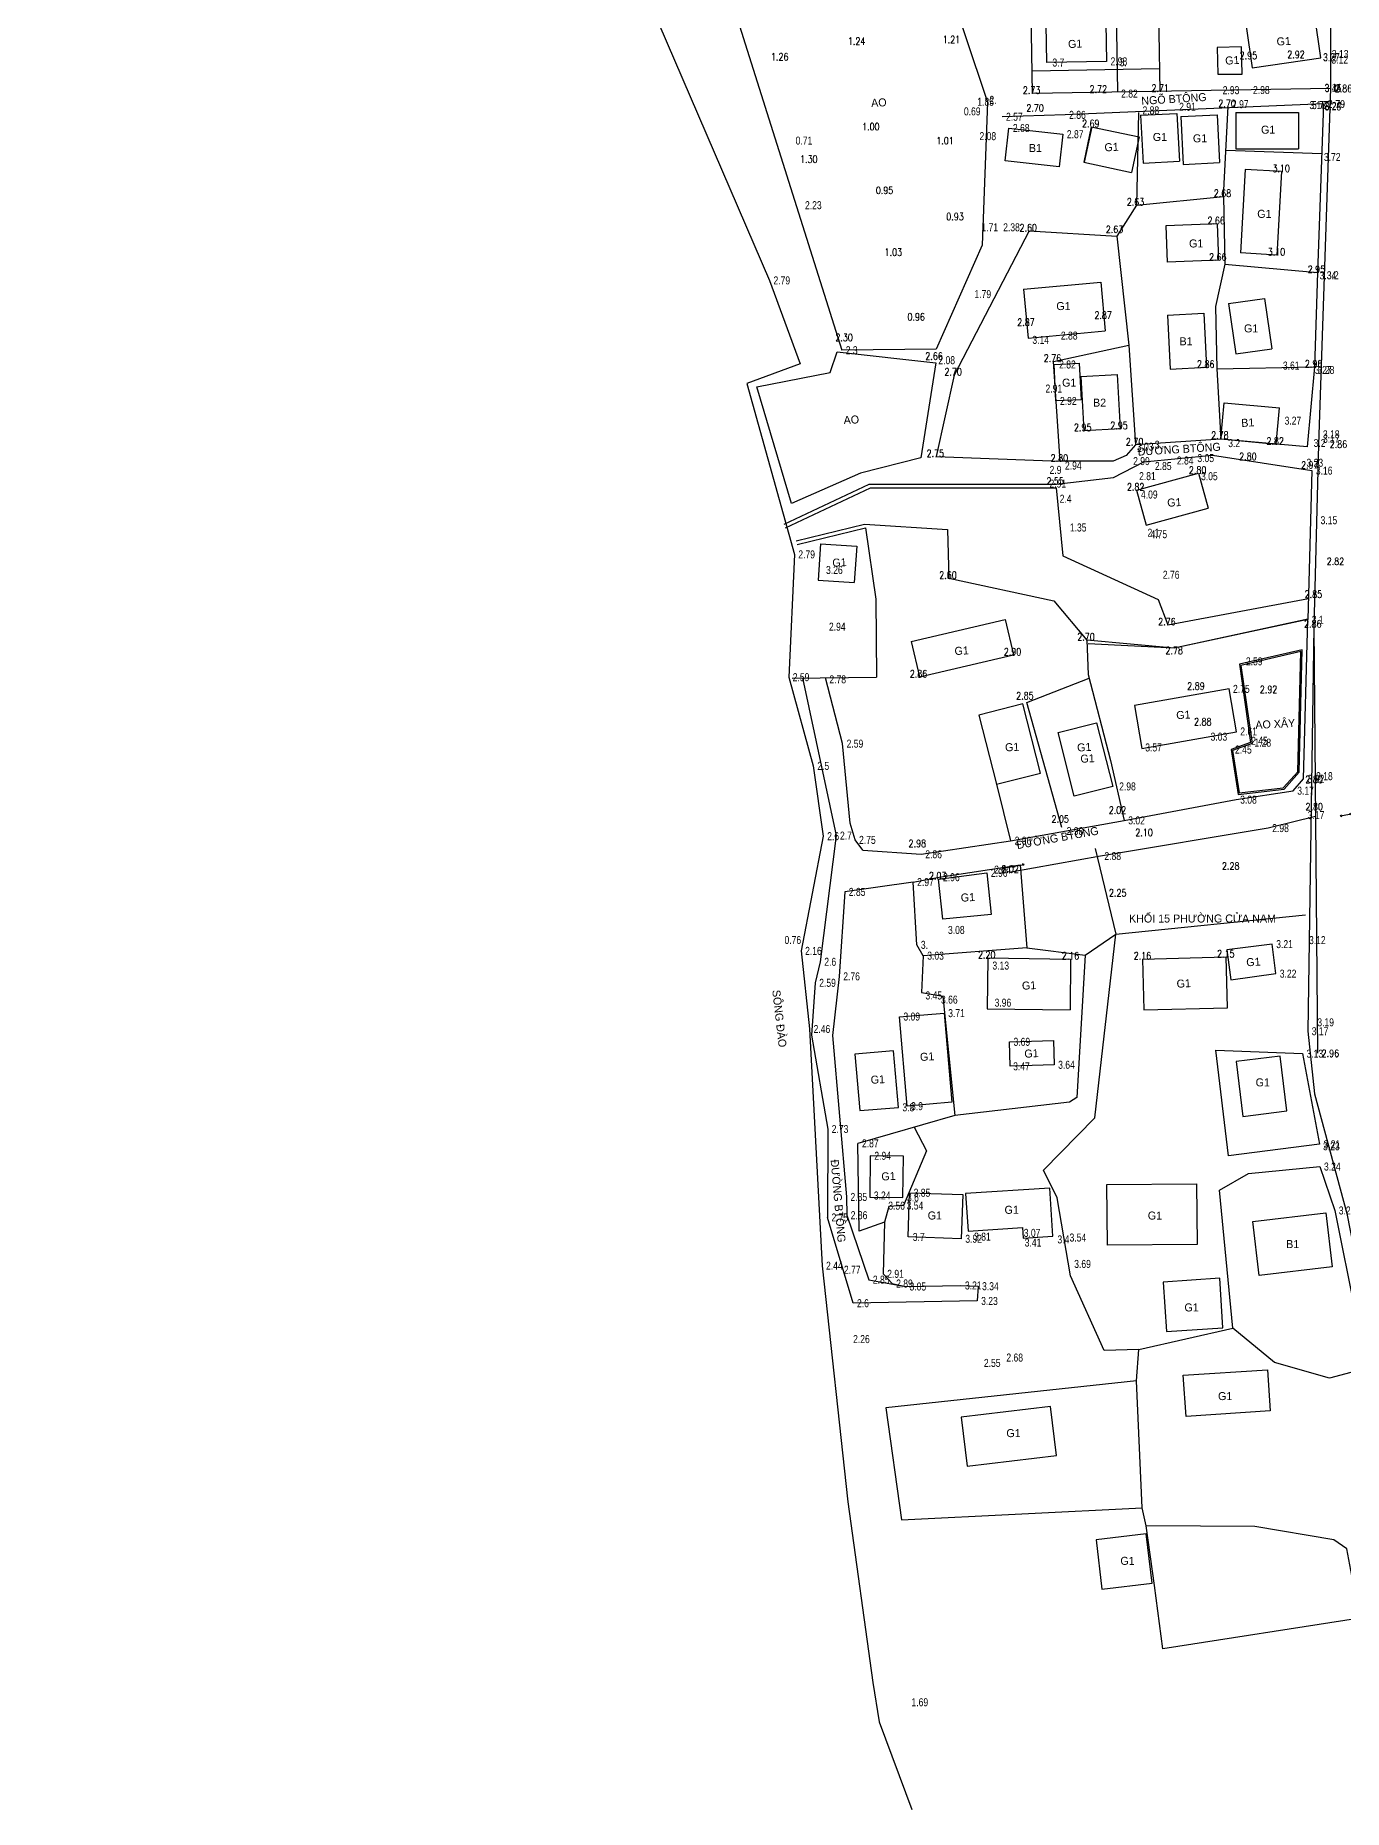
# Model space of a CAD drawing. Header units: metres. Extents: x 568068 to 569216, y 2065829 to 2066671.
# Drawn here: x 568085.4 to 568265.3, y 2065829.4 to 2066073.3 of the extents above; entities that cross this region are included whole.
import ezdxf

# ---------------------------------------------------------------- set-up
doc = ezdxf.new("R2010")
doc.units = ezdxf.units.M
doc.layers.add('neS', color=250, linetype='TUONG_XAY')
doc.styles.add('COS', font='vnsimli.shx', dxfattribs={"width": 0.8, "height": 1.1})
doc.styles.add('DIADANH1', font='VHAVAN.TTF', dxfattribs={"height": 2.3})
doc.linetypes.add('BOCAY', pattern='A,3,-3,3,-1.5,[133,ltypeshp.shx,S=0.8,R=0,X=-0.8,Y=0],-0.8,-0.8', length=12.1)
doc.linetypes.add('TAL_N_P', pattern='A,0.5,[130,ltypeshp.shx,S=0.25,R=0,X=0,Y=-0.25],1,[130,ltypeshp.shx,S=0.5,R=0,X=0,Y=-0.5],0.5', length=2)
doc.linetypes.add('TAL_N_T', pattern='A,0.5,[130,ltypeshp.shx,S=0.25,R=0,X=0,Y=0.25],1,[130,ltypeshp.shx,S=0.5,R=0,X=0,Y=0.5],0.5', length=2)
doc.linetypes.add('TUONG_XAY', pattern='A,0.1,[130,ltypeshp.shx,S=0.15,R=-90,X=0,Y=0.12],0.05,[130,ltypeshp.shx,S=0.15,R=-90,X=-0.05,Y=0.24],0.01,[130,ltypeshp.shx,S=0.12,R=0,X=0.09,Y=0.12],0.01,[130,ltypeshp.shx,S=0.12,R=0,X=-0.22,Y=0.12],2.4', length=2.57)
doc.linetypes.add('TUONGXAY', pattern='A,2,-0.8,[132,ltypeshp.shx,S=0.8,R=0,X=-0.8,Y=0],-0.8,8', length=11.6)

# ---------------------------------------------------------------- blocks, each defined once
blk = doc.blocks.new('QA1CD')
at = {"layer": 'neS', "linetype": 'Continuous'}
for p, q in [((-30, 0), (-26, 2.4)), ((-30, 0), (30, 0)), ((-30, 0), (-26, -2.4)), ((30, 0), (26, 2.4)), ((30, 0), (26, -2.4))]:
    blk.add_line(p, q, dxfattribs=at)
blk.add_circle((0, 0), 2.5, dxfattribs=at)

msp = doc.modelspace()

# ---------------------------------------------------------------- linework, layer by layer
at = {"layer": 'neS'}
for p, q in [((568263.39, 2066109.01), (568263.48, 2066066.02)), ((568263.48, 2066066.02), (568261.8, 2066017.07)), ((568263.48, 2066066.02), (568261.8, 2066017.07)), ((568237.35, 2066062.34), (568237.68, 2066055.76)), ((568242.35, 2066062.59), (568242.68, 2066056.01)), ((568242.86, 2066062.15), (568243.19, 2066055.57)), ((568247.86, 2066062.4), (568248.19, 2066055.82)), ((568250.43, 2066062.7), (568259.08, 2066062.7)), ((568250.43, 2066062.7), (568259.08, 2066062.7)), ((568230.57, 2066060.76), (568237.15, 2066059.35)), ((568230.57, 2066060.76), (568237.15, 2066059.35)), ((568250.43, 2066057.7), (568259.08, 2066057.7)), ((568250.43, 2066057.7), (568259.08, 2066057.7)), ((568229.53, 2066055.88), (568236.11, 2066054.47)), ((568229.53, 2066055.88), (568236.11, 2066054.47)), ((568251.74, 2066054.88), (568251.09, 2066043.4)), ((568251.74, 2066054.88), (568251.09, 2066043.4)), ((568256.73, 2066054.6), (568251.74, 2066054.88)), ((568256.73, 2066054.6), (568251.74, 2066054.88)), ((568256.73, 2066054.6), (568256.09, 2066043.12)), ((568256.73, 2066054.6), (568256.09, 2066043.12)), ((568247.86, 2066047.42), (568248.08, 2066042.42)), ((568247.86, 2066047.42), (568248.08, 2066042.42)), ((568240.8, 2066047.11), (568241.02, 2066042.12)), ((568240.8, 2066047.11), (568241.02, 2066042.12)), ((568256.09, 2066043.12), (568251.09, 2066043.4)), ((568256.09, 2066043.12), (568251.09, 2066043.4)), ((568221.25, 2066038.41), (568231.87, 2066039.4)), ((568221.25, 2066038.41), (568221.87, 2066031.7)), ((568231.87, 2066039.4), (568232.49, 2066032.69)), ((568241.04, 2066034.87), (568246.04, 2066035.12)), ((568241.04, 2066034.87), (568246.04, 2066035.12)), ((568246.04, 2066035.12), (568246.42, 2066027.68)), ((568246.04, 2066035.12), (568246.42, 2066027.68)), ((568249.44, 2066036.44), (568254.39, 2066037.15)), ((568249.44, 2066036.44), (568254.39, 2066037.15)), ((568249.44, 2066036.44), (568250.44, 2066029.52)), ((568249.44, 2066036.44), (568250.44, 2066029.52)), ((568254.39, 2066037.15), (568255.39, 2066030.22)), ((568254.39, 2066037.15), (568255.39, 2066030.22)), ((568221.87, 2066031.7), (568232.49, 2066032.69)), ((568241.04, 2066034.87), (568241.42, 2066027.43)), ((568241.04, 2066034.87), (568241.42, 2066027.43)), ((568250.44, 2066029.52), (568255.39, 2066030.22)), ((568250.44, 2066029.52), (568255.39, 2066030.22)), ((568229.14, 2066026.43), (568234.14, 2066026.69)), ((568229.14, 2066026.43), (568234.14, 2066026.69)), ((568229.14, 2066026.43), (568229.52, 2066018.99)), ((568229.14, 2066026.43), (568229.52, 2066018.99)), ((568234.14, 2066026.69), (568234.52, 2066019.25)), ((568234.14, 2066026.69), (568234.52, 2066019.25)), ((568241.42, 2066027.43), (568246.42, 2066027.68)), ((568241.42, 2066027.43), (568246.42, 2066027.68)), ((568248.38, 2066017.83), (568248.84, 2066022.8)), ((568248.38, 2066017.83), (568248.84, 2066022.8)), ((568248.84, 2066022.8), (568256.46, 2066022.1)), ((568248.84, 2066022.8), (568256.46, 2066022.1)), ((568256, 2066017.12), (568256.46, 2066022.1)), ((568256, 2066017.12), (568256.46, 2066022.1)), ((568229.52, 2066018.99), (568234.52, 2066019.25)), ((568229.52, 2066018.99), (568234.52, 2066019.25)), ((568248.38, 2066017.83), (568256, 2066017.12)), ((568248.38, 2066017.83), (568256, 2066017.12)), ((568261.8, 2066017.07), (568261.15, 2065991.98)), ((568261.8, 2066017.07), (568261.15, 2065991.98)), ((568236.8, 2066010.8), (568245.32, 2066013.12)), ((568236.8, 2066010.8), (568245.32, 2066013.12)), ((568238.12, 2066005.98), (568246.64, 2066008.3)), ((568238.12, 2066005.98), (568246.64, 2066008.3)), ((568193.33, 2066003.4), (568198.31, 2066003.07)), ((568193.33, 2066003.4), (568198.31, 2066003.07)), ((568193, 2065998.42), (568197.98, 2065998.08)), ((568193, 2065998.42), (568197.98, 2065998.08)), ((568205.79, 2065989.99), (568218.74, 2065993.02)), ((568205.79, 2065989.99), (568218.74, 2065993.02)), ((568261.15, 2065991.98), (568260.33, 2065936.4)), ((568261.15, 2065991.98), (568261.68, 2065933.38)), ((568206.92, 2065985.12), (568219.87, 2065988.15)), ((568206.92, 2065985.12), (568219.87, 2065988.15)), ((568237.63, 2065946.33), (568237.81, 2065939.34)), ((568237.63, 2065946.33), (568237.81, 2065939.34)), ((568249.29, 2065939.62), (568249.12, 2065946.62)), ((568249.29, 2065939.62), (568249.12, 2065946.62))]:
    msp.add_line(p, q, dxfattribs=at)
at = {"layer": 'neS', "linetype": 'TUONGXAY', "ltscale": 0.5}
for p, q in [((568231.12, 2065961.54), (568233.93, 2065949.75)), ((568233.93, 2065949.75), (568260.04, 2065952.4)), ((568229.74, 2065946.87), (568233.93, 2065949.75))]:
    msp.add_line(p, q, dxfattribs=at)
at = {"layer": 'neS', "linetype": 'TAL_N_P'}
for points in [[(568085.37, 2066216.39), (568089.99, 2066206.99), (568094.69, 2066197.2), (568105.97, 2066177.88), (568116.82, 2066163.67), (568129.54, 2066145.91), (568139.41, 2066132.34), (568151.32, 2066113.75), (568162.21, 2066094.44), (568167.78, 2066082.61), (568186.31, 2066039.63), (568190.51, 2066028.14), (568183.22, 2066025.47), (568189.73, 2066001.96), (568188.96, 2065985.08), (568192.34, 2065972.88), (568193.7, 2065963.22), (568190.66, 2065947.45), (568191.83, 2065936.72), (568193.54, 2065904.17), (568197.11, 2065871.69), (568200.52, 2065846.87), (568201.41, 2065841.44), (568205.89, 2065829.4)], [(568210.01, 2066082.92), (568216.29, 2066064.12), (568215.55, 2066044.49), (568209.24, 2066030.18), (568196.25, 2066030.03)]]:
    msp.add_lwpolyline(points, dxfattribs=at)
at = {"layer": 'neS', "linetype": 'TAL_N_T'}
msp.add_lwpolyline([(568206.63, 2066088.78), (568181.11, 2066078.11), (568196.25, 2066030.03)], dxfattribs=at)
at = {"layer": 'neS'}
for points in [[(568239.6, 2066089.91), (568239.99, 2066065.63)], [(568239.6, 2066089.91), (568239.99, 2066065.63)], [(568222.49, 2066065.34), (568222.13, 2066087.51)], [(568247.95, 2066067.97), (568251.3, 2066067.99), (568251.24, 2066071.76), (568247.89, 2066071.67), (568247.95, 2066067.97)], [(568247.95, 2066067.97), (568251.3, 2066067.99), (568251.24, 2066071.76), (568247.89, 2066071.67), (568247.95, 2066067.97)], [(568222.44, 2066068.46), (568239.94, 2066068.75)], [(568222.44, 2066068.46), (568239.94, 2066068.75)], [(568237.35, 2066062.34), (568242.35, 2066062.59)], [(568242.86, 2066062.15), (568247.86, 2066062.4)], [(568250.43, 2066062.7), (568250.43, 2066057.7)], [(568250.43, 2066062.7), (568250.43, 2066057.7)], [(568259.08, 2066062.7), (568259.08, 2066057.7)], [(568259.08, 2066062.7), (568259.08, 2066057.7)], [(568230.57, 2066060.76), (568229.53, 2066055.88)], [(568230.57, 2066060.76), (568229.53, 2066055.88)], [(568230.62, 2066060.76), (568229.57, 2066055.87)], [(568230.62, 2066060.76), (568229.57, 2066055.87)], [(568237.15, 2066059.35), (568236.11, 2066054.47)], [(568237.15, 2066059.35), (568236.11, 2066054.47)], [(568249.07, 2066057.54), (568262.25, 2066057.09)], [(568249.07, 2066057.54), (568262.25, 2066057.09)], [(568237.68, 2066055.76), (568242.68, 2066056.01)], [(568243.19, 2066055.57), (568248.19, 2066055.82)], [(568248.75, 2066051.18), (568248.93, 2066041.87), (568261.66, 2066040.72)], [(568248.75, 2066051.18), (568248.93, 2066041.87), (568261.66, 2066040.72)], [(568247.86, 2066047.42), (568240.8, 2066047.11)], [(568247.86, 2066047.42), (568240.8, 2066047.11)], [(568222.03, 2066046.43), (568222.03, 2066046.43), (568211.7, 2066026.62)], [(568248.08, 2066042.42), (568241.02, 2066042.12)], [(568248.08, 2066042.42), (568241.02, 2066042.12)], [(568248.93, 2066041.87), (568247.63, 2066036.04), (568247.81, 2066027.46), (568261.25, 2066027.73)], [(568248.93, 2066041.87), (568247.63, 2066036.04), (568247.81, 2066027.46), (568261.25, 2066027.73)], [(568235.73, 2066030.72), (568236.67, 2066017.02)], [(568235.73, 2066030.72), (568236.67, 2066017.02)], [(568211.7, 2066026.62), (568209.25, 2066015.42)], [(568211.7, 2066026.62), (568209.25, 2066015.42)], [(568247.81, 2066027.46), (568248.39, 2066017.82)], [(568247.81, 2066027.46), (568248.39, 2066017.82)], [(568209.25, 2066015.42), (568226.31, 2066014.78)], [(568209.25, 2066015.42), (568226.31, 2066014.78)], [(568188.35, 2066006.11), (568200.04, 2066011.62), (568225.73, 2066011.62)], [(568188.35, 2066006.11), (568200.04, 2066011.62), (568225.73, 2066011.62)], [(568236.8, 2066010.8), (568238.12, 2066005.98)], [(568236.8, 2066010.8), (568238.12, 2066005.98)], [(568245.32, 2066013.12), (568246.64, 2066008.3)], [(568245.32, 2066013.12), (568246.64, 2066008.3)], [(568193.33, 2066003.4), (568193, 2065998.42)], [(568193.33, 2066003.4), (568193, 2065998.42)], [(568198.31, 2066003.07), (568197.98, 2065998.08)], [(568198.31, 2066003.07), (568197.98, 2065998.08)], [(568218.74, 2065993.02), (568219.87, 2065988.15)], [(568218.74, 2065993.02), (568219.87, 2065988.15)], [(568205.79, 2065989.99), (568206.92, 2065985.12)], [(568205.79, 2065989.99), (568206.92, 2065985.12)], [(568216.32, 2065946.48), (568216.23, 2065939.49)], [(568216.32, 2065946.48), (568216.23, 2065939.49)], [(568216.32, 2065946.48), (568227.73, 2065946.33)], [(568216.32, 2065946.48), (568227.73, 2065946.33)], [(568227.73, 2065946.33), (568227.64, 2065939.34)], [(568227.73, 2065946.33), (568227.64, 2065939.34)], [(568237.63, 2065946.33), (568249.12, 2065946.62)], [(568237.63, 2065946.33), (568249.12, 2065946.62)], [(568216.23, 2065939.49), (568227.64, 2065939.34)], [(568216.23, 2065939.49), (568227.64, 2065939.34)], [(568237.81, 2065939.34), (568249.29, 2065939.62)], [(568237.81, 2065939.34), (568249.29, 2065939.62)], [(568225.27, 2065908.21), (568224.85, 2065914.81), (568213.28, 2065914.1), (568213.65, 2065908.93), (568221.1, 2065909.42), (568221.19, 2065907.96), (568225.27, 2065908.21)]]:
    msp.add_lwpolyline(points, dxfattribs=at)
at = {"layer": 'neS', "linetype": 'TUONGXAY', "ltscale": 0.5}
for points in [[(568222.49, 2066065.34), (568222.13, 2066087.51)], [(568234.21, 2066065.54), (568233.85, 2066087.7)], [(568263.48, 2066066.02), (568263.48, 2066066.02), (568222.49, 2066065.34), (568222.49, 2066065.34), (568222.49, 2066065.34)], [(568263.48, 2066066.02), (568263.48, 2066066.02), (568222.49, 2066065.34), (568222.49, 2066065.34), (568222.49, 2066065.34)], [(568262.5, 2066063.9), (568226.97, 2066062.39), (568226.97, 2066062.39)], [(568237.06, 2066062.71), (568236.78, 2066049.99), (568248.75, 2066051.18), (568249.38, 2066063.54)], [(568262.5, 2066063.9), (568261.66, 2066040.72)], [(568262.5, 2066063.9), (568261.66, 2066040.72)], [(568261.66, 2066040.72), (568261.25, 2066027.73), (568260.24, 2066016.73)], [(568261.66, 2066040.72), (568261.25, 2066027.73), (568260.24, 2066016.73)], [(568260.24, 2066016.73), (568248.39, 2066017.82), (568236.67, 2066017.02), (568235.38, 2066015.57), (568233.59, 2066014.76), (568226.31, 2066014.78), (568225.35, 2066028.5), (568235.73, 2066030.72)], [(568260.24, 2066016.73), (568248.39, 2066017.82), (568236.67, 2066017.02), (568235.38, 2066015.57), (568233.59, 2066014.76), (568226.31, 2066014.78), (568225.35, 2066028.5), (568235.73, 2066030.72)], [(568225.73, 2066011.62), (568225.73, 2066011.62), (568233.63, 2066012.54), (568237.78, 2066014.69), (568247.25, 2066015.62), (568260.9, 2066013.48)], [(568260.9, 2066013.48), (568260.34, 2065992.99)], [(568190.14, 2066003.34), (568199.53, 2066005.6), (568200.92, 2065995.79), (568201.01, 2065985.06)], [(568250.49, 2065968.24), (568258.34, 2065969.47), (568259.77, 2065971.11), (568260.34, 2065992.99), (568241.97, 2065989.09), (568230.12, 2065989.68)], [(568229.97, 2065990.19), (568229.97, 2065990.19), (568230.12, 2065985.45), (568233.19, 2065973.61), (568235.1, 2065965.39)], [(568189.42, 2065984.96), (568201.01, 2065985.06)], [(568226.53, 2065964.39), (568221.72, 2065981.59), (568230.26, 2065984.93)], [(568217.51, 2065970.36), (568219.48, 2065962.6)], [(568199.13, 2065961.31), (568207.19, 2065960.73), (568219.48, 2065962.6), (568235.1, 2065965.39), (568250.49, 2065968.24)], [(568206.07, 2065956.91), (568209.63, 2065957.58), (568220.77, 2065959.26), (568221.71, 2065947.86), (568207.46, 2065946.79), (568206.58, 2065948.28), (568206.07, 2065956.91)], [(568237.1, 2065892.64), (568232.32, 2065892.5), (568227.73, 2065902.79), (568225.86, 2065913.51), (568223.98, 2065917.3), (568231.04, 2065924.48), (568233.93, 2065949.75)], [(568207.46, 2065946.79), (568207.23, 2065941.71), (568210.14, 2065941.22), (568211.82, 2065924.82)], [(568229.74, 2065946.87), (568228.56, 2065927.28), (568227.56, 2065926.63), (568211.82, 2065924.82)], [(568211.82, 2065924.82), (568198.48, 2065920.99)], [(568206.2, 2065923.21), (568207.89, 2065919.98), (568204.73, 2065912.45), (568202.71, 2065912.32), (568202.11, 2065910.15), (568198.66, 2065908.9), (568198.48, 2065920.99)], [(568202.11, 2065910.15), (568201.95, 2065903.05), (568203.18, 2065901.72), (568205.02, 2065901.31), (568212.64, 2065901.45), (568215, 2065901.35)], [(568237.1, 2065892.64), (568250.05, 2065895.57)], [(568240.41, 2065851.49), (568239.27, 2065860.22), (568238.1, 2065868.41), (568237.56, 2065870.88), (568236.77, 2065888.32), (568237.1, 2065892.64)], [(568236.77, 2065888.32), (568202.33, 2065884.62), (568204.48, 2065869.21), (568237.56, 2065870.88)], [(568270.1, 2065850.1), (568267.5, 2065855.71), (568240.41, 2065851.49)]]:
    msp.add_lwpolyline(points, dxfattribs=at)
at = {"layer": 'neS'}
for points in [[(568232.67, 2066069.74), (568224.45, 2066069.58), (568224.35, 2066074.83), (568232.57, 2066074.99)], [(568262.14, 2066070.24), (568261.3, 2066075.95), (568251.86, 2066074.56), (568252.7, 2066068.85)], [(568219.24, 2066060.58), (568226.66, 2066059.73), (568226.15, 2066055.23), (568218.72, 2066056.08)], [(568225.71, 2066023.05), (568225.46, 2066028.05), (568228.92, 2066028.23), (568229.18, 2066023.23)], [(568237.53, 2065975.29), (568250.54, 2065977.56), (568249.51, 2065983.47), (568236.49, 2065981.2)], [(568217.51, 2065970.36), (568223.57, 2065971.89), (568221.16, 2065981.4), (568215.1, 2065979.86)], [(568226.01, 2065977.47), (568231.3, 2065978.81), (568233.52, 2065970.05), (568228.23, 2065968.71)], [(568209.57, 2065957.33), (568216.21, 2065958.19), (568216.78, 2065952.44), (568210.13, 2065951.83)], [(568255.94, 2065944.32), (568255.45, 2065948.37), (568249.19, 2065947.61), (568249.77, 2065943.45)], [(568205.23, 2065926.1), (568204.18, 2065938.37), (568210.34, 2065938.89), (568211.38, 2065926.63)], [(568225.46, 2065931.79), (568219.43, 2065931.59), (568219.32, 2065934.95), (568225.35, 2065935.15)], [(568204.04, 2065925.94), (568203.38, 2065933.72), (568198.06, 2065933.27), (568198.72, 2065925.49)], [(568257.47, 2065925.44), (568256.55, 2065932.98), (568250.5, 2065932.25), (568251.42, 2065924.7)], [(568200.18, 2065919.28), (568200.12, 2065913.6), (568204.67, 2065913.55), (568204.72, 2065919.24)], [(568205.59, 2065914.2), (568212.9, 2065913.96), (568212.69, 2065907.88), (568205.38, 2065908.12)], [(568232.7, 2065915.33), (568245.04, 2065915.44), (568245.11, 2065907.09), (568232.78, 2065906.98)], [(568262.8, 2065911.45), (568263.7, 2065904.03), (568253.66, 2065902.81), (568252.77, 2065910.23)], [(568240.92, 2065895.11), (568248.68, 2065895.63), (568248.23, 2065902.44), (568240.47, 2065901.92)], [(568243.22, 2065889.1), (568254.78, 2065889.86), (568255.16, 2065884.22), (568243.6, 2065883.45)], [(568212.67, 2065883.33), (568213.48, 2065876.6), (568225.78, 2065878.09), (568224.97, 2065884.82)], [(568231.22, 2065866.48), (568232.04, 2065859.7), (568238.94, 2065860.53), (568238.12, 2065867.32)]]:
    msp.add_lwpolyline(points, close=True, dxfattribs=at)
at = {"layer": 'neS', "linetype": 'Continuous'}
for points in [[(568226.97, 2066062.39), (568218.29, 2066062.13)], [(568190.86, 2065984.97), (568195.46, 2065963.3), (568193.3, 2065945.95), (568192.6, 2065943.06), (568192.07, 2065935.86), (568194.32, 2065922.96), (568194.29, 2065910.8)], [(568199.13, 2065961.31), (568198.08, 2065962.71), (568197.41, 2065965.03), (568196.37, 2065975.94), (568194, 2065985)], [(568261.38, 2065965.94), (568254.9, 2065964.33), (568231.82, 2065960.49), (568219.53, 2065958.27)], [(568206.07, 2065956.91), (568196.67, 2065955.56), (568195.91, 2065943.95), (568195, 2065935.81), (568196.9, 2065913.62), (568196.93, 2065911.11)], [(568221.71, 2065947.86), (568229.74, 2065946.87)], [(568260.33, 2065936.4), (568261.27, 2065927.79), (568265.69, 2065911.36), (568268.59, 2065896.63), (568267.42, 2065873.61), (568267.27, 2065871)], [(568215, 2065901.35), (568214.87, 2065899.32), (568197.8, 2065899.01), (568194.29, 2065910.8)], [(568196.93, 2065911.11), (568199.98, 2065902.24), (568205.01, 2065901.32)]]:
    msp.add_lwpolyline(points, dxfattribs=at)
at = {"layer": 'neS', "linetype": 'TUONGXAY'}
for points in [[(568236.78, 2066049.99), (568234.07, 2066045.71), (568235.73, 2066030.72)], [(568222.03, 2066046.43), (568234.07, 2066045.71)]]:
    msp.add_lwpolyline(points, dxfattribs=at)
at = {"layer": 'neS', "linetype": 'TAL_N_P'}
msp.add_lwpolyline([(568195.63, 2066029.83), (568209.21, 2066028.28), (568207.12, 2066015.23), (568198.84, 2066013.15), (568189.32, 2066008.98), (568184.55, 2066024.99), (568194.67, 2066026.95), (568195.63, 2066029.83)], close=True, dxfattribs=at)
at = {"layer": 'neS', "linetype": 'TAL_N_P', "ltscale": 0.5}
for points in [[(568188.5, 2066005.61), (568200.2, 2066011.12), (568225.78, 2066011.11)], [(568225.73, 2066011.11), (568225.73, 2066011.11), (568226.66, 2066001.75), (568239.78, 2065995.75), (568241.08, 2065992.28), (568260.42, 2065995.91)], [(568260.34, 2065993.05), (568241.97, 2065989.09), (568229.97, 2065990.19)]]:
    msp.add_lwpolyline(points, dxfattribs=at)
at = {"layer": 'neS', "linetype": 'TAL_N_T', "ltscale": 0.5}
msp.add_lwpolyline([(568189.99, 2066003.84), (568199.38, 2066006.1), (568210.81, 2066005.38), (568210.99, 2065998.68), (568225.43, 2065995.56), (568229.97, 2065990.19)], dxfattribs=at)
at = {"layer": 'neS', "linetype": 'Continuous'}
for points in [[(568259.58, 2065988.84), (568250.93, 2065986.85), (568252.46, 2065976.08), (568249.79, 2065975.13), (568250.76, 2065968.94), (568257.07, 2065969.66), (568259.16, 2065972)], [(568259.37, 2065988.59), (568251.15, 2065986.7), (568252.68, 2065975.94), (568250.01, 2065974.99), (568250.92, 2065969.16), (568256.97, 2065969.85), (568258.96, 2065972.08)]]:
    msp.add_lwpolyline(points, close=True, dxfattribs=at)
at = {"layer": 'neS', "linetype": 'TUONGXAY', "ltscale": 0.5}
for points in [[(568247.71, 2065933.8), (568259.61, 2065933.32), (568261.96, 2065920.86), (568249.42, 2065919.28)], [(568248.2, 2065914.56), (568252.2, 2065916.83), (568262.02, 2065917.8), (568264.05, 2065911.76), (568266.95, 2065897.36), (568266.97, 2065889.68), (568263.33, 2065888.72), (568255.76, 2065890.87), (568250.05, 2065895.57)]]:
    msp.add_lwpolyline(points, close=True, dxfattribs=at)
at = {"layer": 'neS', "linetype": 'BOCAY', "ltscale": 0.5}
msp.add_lwpolyline([(568267.5, 2065855.71), (568265.69, 2065865.26), (568263.92, 2065866.5), (568253.07, 2065868.3), (568238.1, 2065868.41)], dxfattribs=at)

# ---------------------------------------------------------------- block references
at = {"layer": 'neS', "color": 7, "linetype": 'Continuous', "xscale": 0.04999831139723383, "yscale": 0.04999831161392527, "rotation": 9.982594390266849}
for p in [(568266.26, 2065966.27), (568219.84, 2065959.06)]:
    msp.add_blockref('QA1CD', p, dxfattribs=at)

# ---------------------------------------------------------------- texts
at = {"layer": 'neS', "linetype": 'Continuous', "style": 'COS', "width": 0.8}
for s, p in [('1.24', (568197.1, 2066072.01)), ('1.21', (568210.13, 2066072.24)), ('1.26', (568186.52, 2066069.88)), ('2.95', (568250.97, 2066070.05)), ('2.92', (568257.52, 2066070.19)), ('2.73', (568221.16, 2066065.27)), ('2.72', (568230.33, 2066065.42)), ('2.71', (568238.84, 2066065.57)), ('2.70', (568248.04, 2066063.46)), ('2.79', (568263.08, 2066063.38)), ('2.86', (568264.05, 2066065.5)), ('2.70', (568221.64, 2066062.83)), ('1.00', (568199.05, 2066060.27)), ('2.69', (568229.3, 2066060.69)), ('1.01', (568209.25, 2066058.34)), ('1.30', (568190.52, 2066055.8)), ('3.10', (568255.48, 2066054.53)), ('0.95', (568200.94, 2066051.51)), ('2.63', (568235.45, 2066049.92)), ('2.68', (568247.41, 2066051.11)), ('0.93', (568210.63, 2066047.9)), ('2.60', (568220.7, 2066046.36)), ('2.66', (568246.54, 2066047.35)), ('2.63', (568232.57, 2066046.15)), ('1.03', (568202.14, 2066043.01)), ('2.66', (568246.76, 2066042.35)), ('3.10', (568254.83, 2066043.05)), ('2.95', (568260.33, 2066040.65)), ('2.87', (568231, 2066034.36)), ('0.96', (568205.29, 2066034.11)), ('2.87', (568220.38, 2066033.37)), ('2.30', (568195.37, 2066031.28)), ('2.66', (568207.74, 2066028.72)), ('2.76', (568224.03, 2066028.43)), ('2.86', (568245.1, 2066027.61)), ('2.96', (568259.94, 2066027.66)), ('2.70', (568210.37, 2066026.55)), ('2.95', (568228.19, 2066018.92)), ('2.95', (568233.18, 2066019.18)), ('2.78', (568247.05, 2066017.84)), ('2.82', (568254.66, 2066017.05)), ('2.75', (568207.92, 2066015.35)), ('2.80', (568224.98, 2066014.71)), ('2.70', (568235.33, 2066016.95)), ('2.80', (568250.91, 2066014.92)), ('2.86', (568263.36, 2066016.61)), ('2.80', (568243.99, 2066013.05)), ('2.97', (568259.42, 2066013.75)), ('2.55', (568224.4, 2066011.55)), ('2.82', (568235.47, 2066010.73)), ('2.82', (568262.94, 2066000.51)), ('2.60', (568209.66, 2065998.61)), ('2.85', (568259.91, 2065995.99)), ('2.76', (568239.77, 2065992.21)), ('2.86', (568259.83, 2065991.91)), ('2.90', (568218.54, 2065988.08)), ('2.70', (568228.64, 2065990.12)), ('2.78', (568240.77, 2065988.26)), ('2.86', (568205.61, 2065985.05)), ('2.89', (568243.76, 2065983.36)), ('2.85', (568220.24, 2065982.03)), ('2.92', (568253.75, 2065982.89)), ('2.88', (568244.7, 2065978.45)), ('2.80', (568260, 2065970.52)), ('2.02', (568232.97, 2065966.29)), ('2.80', (568260.03, 2065966.78)), ('2.05', (568225.1, 2065965.08)), ('2.98', (568205.44, 2065961.72)), ('2.10', (568236.62, 2065963.22)), ('2.28', (568248.54, 2065958.62)), ('2.03', (568208.24, 2065957.26)), ('2.02', (568218.2, 2065958.2)), ('2.25', (568233, 2065954.92)), ('2.20', (568214.99, 2065946.41)), ('2.15', (568247.86, 2065946.55)), ('2.16', (568226.5, 2065946.27)), ('2.16', (568236.4, 2065946.27)), ('2.96', (568262.25, 2065932.86))]:
    msp.add_text(s, height=1, dxfattribs=at).set_placement(p)
at = {"layer": 'neS', "style": 'DIADANH1'}
for s, rotation, p in [('g1', 3.0486, (568227.4, 2066071.56)), ('g1', 3.0486, (568256.08, 2066071.91)), ('g1', 3.0486, (568249.01, 2066069.29)), ('g1', 3.0486, (568249.01, 2066069.29)), ('ao', 3.0486, (568200.32, 2066063.47)), ('ao', 3.0486, (568200.32, 2066063.47)), ('ngâ bt«ng', 3.5063, (568237.48, 2066063.76)), ('g1', 3.0486, (568232.41, 2066057.36)), ('g1', 3.0486, (568232.41, 2066057.36)), ('ao', 3.0486, (568196.54, 2066019.87)), ('B1', 3.0486, (568251.22, 2066019.48)), ('B1', 3.0486, (568251.22, 2066019.48)), ('®\xadêng bt«ng', 3.5063, (568236.99, 2066015.53)), ('®\xadêng bt«ng', 3.5063, (568236.99, 2066015.53)), ('g1', 3.0486, (568241.04, 2066008.51)), ('g1', 3.0486, (568241.04, 2066008.51)), ('g1', 3.0486, (568194.98, 2066000.25)), ('g1', 3.0486, (568194.98, 2066000.25)), ('g1', 3.0486, (568211.79, 2065988.12)), ('g1', 3.0486, (568211.79, 2065988.12)), ('g1', 3.0486, (568242.28, 2065979.3)), ('ao x©y', 3.0486, (568253.16, 2065977.96)), ('g1', 3.0486, (568218.74, 2065974.87)), ('g1', 3.0486, (568228.65, 2065974.85)), ('g1', 3.0486, (568229.1, 2065973.3)), ('®\xadêng bt«ng', 10.2828, (568220.41, 2065961.43)), ('g1', 3.0486, (568212.65, 2065954.21)), ('g1', 3.0486, (568251.91, 2065945.33)), ('g1', 3.0486, (568221.06, 2065942.1)), ('g1', 3.0486, (568221.06, 2065942.1)), ('g1', 3.0486, (568242.33, 2065942.37)), ('g1', 3.0486, (568242.33, 2065942.37)), ('s«ng ®µo', 276.5103, (568186.69, 2065942.02)), ('g1', 3.0486, (568207.04, 2065932.31)), ('g1', 3.0486, (568221.39, 2065932.75)), ('g1', 3.0486, (568200.26, 2065929.17)), ('®\xadêng bt«ng', 274.9007, (568194.72, 2065918.71)), ('g1', 3.0486, (568201.73, 2065915.87))]:
    msp.add_text(s, height=1.1, rotation=rotation, dxfattribs=at).set_placement(p)
at = {"layer": 'neS', "width": 0.8}
for s, p in [('3.7', (568225.22, 2066069.03)), ('2.98', (568233.22, 2066069.19)), ('3.', (568234.46, 2066069.07)), ('3.27', (568262.44, 2066069.74)), ('3.27', (568262.45, 2066069.78)), ('3.12', (568263.59, 2066069.43)), ('3.13', (568263.65, 2066070.21)), ('1.85', (568214.89, 2066063.64)), ('2.', (568216.56, 2066063.9)), ('2.82', (568234.67, 2066064.76)), ('2.93', (568248.64, 2066065.23)), ('2.97', (568249.91, 2066063.31)), ('2.98', (568252.81, 2066065.25)), ('3.14', (568262.65, 2066065.56)), ('3.45', (568262.67, 2066065.51)), ('0.69', (568213.05, 2066062.32)), ('2.57', (568218.84, 2066061.58)), ('2.57', (568218.84, 2066061.58)), ('2.86', (568227.52, 2066061.84)), ('2.88', (568237.61, 2066062.45)), ('2.91', (568242.65, 2066062.95)), ('3.18', (568260.57, 2066063.18)), ('5.77', (568260.92, 2066063.18)), ('3.28', (568262.65, 2066062.99)), ('3.24', (568262.66, 2066063.07)), ('2.08', (568215.19, 2066058.91)), ('2.68', (568219.79, 2066060.03)), ('2.87', (568227.21, 2066059.18)), ('0.71', (568189.91, 2066058.3)), ('3.72', (568262.56, 2066056.05)), ('2.23', (568191.2, 2066049.42)), ('1.71', (568215.46, 2066046.39)), ('2.38', (568218.45, 2066046.38)), ('2.79', (568186.86, 2066039.08)), ('3.34', (568261.96, 2066039.77)), ('3.2', (568262.96, 2066039.79)), ('1.79', (568214.5, 2066037.2)), ('2.3', (568196.8, 2066029.48)), ('3.14', (568222.47, 2066030.9)), ('2.88', (568226.39, 2066031.49)), ('2.08', (568209.54, 2066028.11)), ('2.82', (568226.14, 2066027.52)), ('3.61', (568256.92, 2066027.37)), ('3.27', (568261.32, 2066026.76)), ('3.28', (568261.71, 2066026.77)), ('2.91', (568224.27, 2066024.21)), ('2.92', (568226.26, 2066022.5)), ('3.27', (568257.15, 2066019.8)), ('3.18', (568262.42, 2066017.92)), ('3.17', (568262.43, 2066017.3)), ('3.03', (568236.83, 2066016.22)), ('3.', (568239.3, 2066016.49)), ('3.05', (568245.16, 2066014.65)), ('3.2', (568249.4, 2066016.71)), ('3.2', (568261.15, 2066016.73)), ('2.9', (568224.83, 2066013.03)), ('2.9', (568224.83, 2066013.03)), ('2.94', (568226.95, 2066013.62)), ('2.99', (568236.32, 2066014.24)), ('2.81', (568237.14, 2066012.17)), ('2.85', (568239.32, 2066013.56)), ('2.84', (568242.34, 2066014.32)), ('3.05', (568245.66, 2066012.16)), ('3.23', (568260.16, 2066014.01)), ('3.16', (568261.45, 2066012.93)), ('2.91', (568224.82, 2066011.14)), ('4.09', (568237.4, 2066009.64)), ('2.4', (568226.22, 2066009.06)), ('1.35', (568227.62, 2066005.11)), ('3.15', (568262.1, 2066006.11)), ('2.1', (568238.3, 2066004.39)), ('4.75', (568238.71, 2066004.19)), ('2.79', (568190.28, 2066001.41)), ('3.26', (568194.09, 2065999.27)), ('2.76', (568240.41, 2065998.61)), ('2.94', (568194.49, 2065991.47)), ('3.1', (568260.89, 2065992.43)), ('2.59', (568251.83, 2065986.71)), ('2.59', (568189.51, 2065984.53)), ('2.78', (568194.55, 2065984.23)), ('2.75', (568250.06, 2065982.92)), ('3.03', (568246.97, 2065976.35)), ('2.61', (568251.06, 2065977.07)), ('2.45', (568252.55, 2065975.78)), ('1.28', (568253.01, 2065975.53)), ('2.59', (568196.92, 2065975.39)), ('3.57', (568237.99, 2065974.87)), ('2.45', (568250.34, 2065974.58)), ('2.5', (568192.89, 2065972.33)), ('3.18', (568261.48, 2065970.92)), ('2.98', (568234.4, 2065969.51)), ('3.17', (568258.89, 2065968.92)), ('3.22', (568260.32, 2065970.56)), ('3.08', (568251.04, 2065967.69)), ('2.98', (568227.18, 2065963.38)), ('3.02', (568235.65, 2065964.84)), ('2.98', (568255.45, 2065963.78)), ('3.17', (568260.34, 2065965.56)), ('3.17', (568260.34, 2065965.56)), ('3.17', (568260.34, 2065965.56)), ('3.17', (568260.34, 2065965.56)), ('3.17', (568260.34, 2065965.56)), ('2.6', (568194.25, 2065962.67)), ('2.7', (568196.01, 2065962.75)), ('2.75', (568198.63, 2065962.16)), ('2.96', (568220.03, 2065962.05)), ('2.86', (568207.74, 2065960.18)), ('2.88', (568232.37, 2065959.94)), ('2.97', (568206.62, 2065956.36)), ('2.96', (568210.18, 2065957.03)), ('2.96', (568216.76, 2065957.63)), ('2.94', (568217.21, 2065958.07)), ('2.85', (568197.22, 2065955.01)), ('2.85', (568197.22, 2065955.01)), ('2.85', (568197.22, 2065955.01)), ('3.08', (568210.86, 2065949.78)), ('0.76', (568188.38, 2065948.4)), ('2.16', (568191.21, 2065946.9)), ('3.', (568207.13, 2065947.73)), ('3.03', (568208.01, 2065946.24)), ('3.21', (568256, 2065947.83)), ('3.12', (568260.51, 2065948.38)), ('2.6', (568193.85, 2065945.4)), ('3.13', (568216.97, 2065944.88)), ('3.22', (568256.49, 2065943.77)), ('2.59', (568193.15, 2065942.51)), ('2.76', (568196.46, 2065943.4)), ('3.45', (568207.76, 2065940.77)), ('3.66', (568209.9, 2065940.2)), ('3.96', (568217.27, 2065939.78)), ('3.09', (568204.73, 2065937.87)), ('3.71', (568210.89, 2065938.34)), ('3.19', (568261.65, 2065937.08)), ('2.46', (568192.38, 2065936.16)), ('3.69', (568219.87, 2065934.4)), ('3.17', (568260.88, 2065935.85)), ('3.13', (568260.16, 2065932.77)), ('3.47', (568219.82, 2065931.03)), ('3.64', (568226.01, 2065931.24)), ('3.8', (568204.59, 2065925.39)), ('3.9', (568205.78, 2065925.55)), ('2.73', (568194.87, 2065922.41)), ('2.87', (568199.03, 2065920.44)), ('3.23', (568262.44, 2065920.04)), ('3.21', (568262.51, 2065920.31)), ('2.94', (568200.73, 2065918.73)), ('3.24', (568262.57, 2065917.25)), ('2.85', (568197.45, 2065913.07)), ('3.24', (568200.67, 2065913.27)), ('3.6', (568205.22, 2065913)), ('3.85', (568206.14, 2065913.65)), ('2.75', (568194.84, 2065910.25)), ('2.86', (568197.48, 2065910.56)), ('3.56', (568202.65, 2065911.87)), ('3.54', (568205.17, 2065911.89)), ('3.25', (568264.6, 2065911.21)), ('3.7', (568206.02, 2065907.57)), ('3.92', (568213.24, 2065907.32)), ('3.81', (568214.45, 2065907.61)), ('3.07', (568221.28, 2065908.13)), ('3.4', (568225.91, 2065907.23)), ('3.54', (568227.58, 2065907.49)), ('3.41', (568221.41, 2065906.8)), ('2.44', (568194.09, 2065903.62)), ('2.77', (568196.55, 2065903.06)), ('2.77', (568196.55, 2065903.06)), ('2.91', (568202.5, 2065902.5)), ('3.69', (568228.22, 2065903.86)), ('2.85', (568200.53, 2065901.69)), ('2.89', (568203.73, 2065901.17)), ('3.05', (568205.57, 2065900.76)), ('3.21', (568213.19, 2065900.9)), ('3.34', (568215.55, 2065900.8)), ('2.6', (568198.35, 2065898.46)), ('3.23', (568215.42, 2065898.77)), ('2.26', (568197.81, 2065893.53)), ('2.55', (568215.8, 2065890.25)), ('2.68', (568218.89, 2065890.99)), ('1.69', (568205.84, 2065843.6))]:
    msp.add_text(s, height=1.1, dxfattribs=at).set_placement(p)
at = {"layer": 'neS', "style": 'DIADANH1'}
for s, p in [('g1', (568239.03, 2066058.8)), ('g1', (568244.54, 2066058.61)), ('g1', (568253.91, 2066059.8)), ('b1', (568221.98, 2066057.28)), ('g1', (568253.39, 2066048.23)), ('g1', (568244.01, 2066044.16)), ('g1', (568225.76, 2066035.55)), ('g1', (568251.57, 2066032.48)), ('B1', (568242.7, 2066030.71)), ('g1', (568226.55, 2066025.02)), ('B2', (568230.81, 2066022.27)), ('khèi 15 ph\xadêng cöa nam', (568235.76, 2065951.35)), ('g1', (568253.17, 2065928.82)), ('g1', (568208.07, 2065910.52)), ('g1', (568218.64, 2065911.3)), ('g1', (568238.34, 2065910.51)), ('b1', (568257.37, 2065906.59)), ('g1', (568243.38, 2065897.88)), ('g1', (568248, 2065885.69)), ('g1', (568218.89, 2065880.6)), ('g1', (568234.57, 2065863.04))]:
    msp.add_text(s, height=1.1, dxfattribs=at).set_placement(p)

doc.saveas('drawing.dxf')
